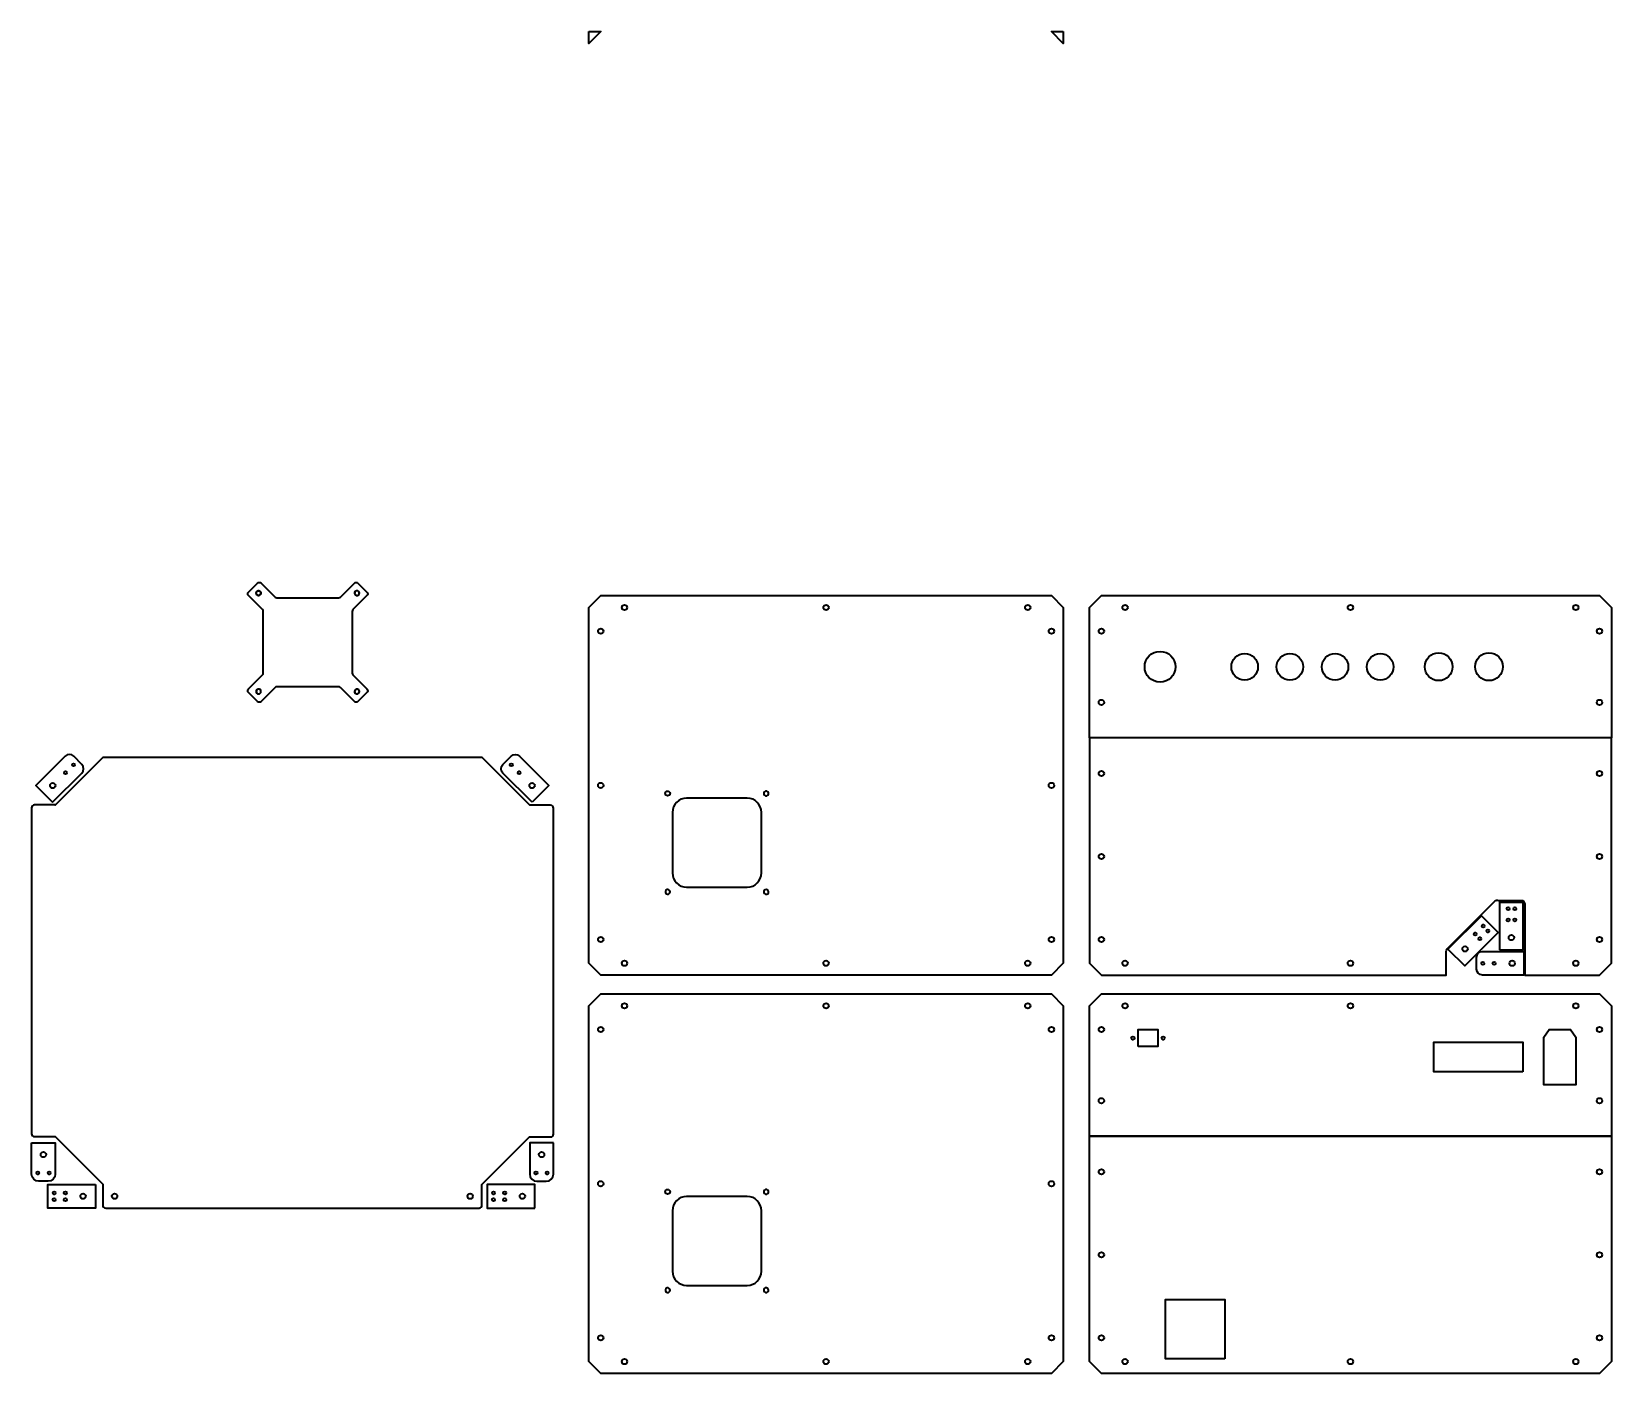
# Model space of a CAD drawing. Header units: millimetres. Extents: x 222 to 1554, y -783 to 349.
import ezdxf

# ---------------------------------------------------------------- set-up
doc = ezdxf.new("R2010")
doc.units = ezdxf.units.MM
doc.header["$MEASUREMENT"] = 0
doc.layers.add('Cut Vectors', color=7, linetype='Continuous', lineweight=0)

# ---------------------------------------------------------------- blocks, each defined once
blk = doc.blocks.new('Block_0')
at = {"layer": 'Cut Vectors', "color": 250, "lineweight": 35, "true_color": 0x1d1d1b}
blk.add_lwpolyline([(276, -623.3), (276, -643.3), (236, -643.3), (236, -623.3)], close=True, dxfattribs=at)
for centre, radius in [((241.2, -630.5), 1.25), ((241.2, -636.2), 1.25), ((250.7, -630.5), 1.25), ((250.7, -636.2), 1.25), ((265.6, -633.3), 2.25)]:
    blk.add_circle(centre, radius, dxfattribs=at)
blk = doc.blocks.new('Block_1')
at = {"layer": 'Cut Vectors', "color": 250, "lineweight": 35, "true_color": 0x1d1d1b}
for centre, radius in [((652.2, -598.2), 2.25), ((647.5, -613.6), 1.25), ((657, -613.6), 1.25)]:
    blk.add_circle(centre, radius, dxfattribs=at)
blk.add_open_spline([(662.2, -588.2), (662.2, -588.2), (662.2, -614.6), (662.2, -614.6), (662.2, -618), (659.5, -620.7), (656.1, -620.7), (656.1, -620.7), (648.3, -620.7), (648.3, -620.7), (645, -620.7), (642.2, -618), (642.2, -614.6), (642.2, -614.6), (642.2, -588.2), (642.2, -588.2), (642.2, -588.2), (662.2, -588.2), (662.2, -588.2)], degree=3, knots=[0, 0, 0, 0, 1, 1, 1, 2, 2, 2, 3, 3, 3, 4, 4, 4, 5, 5, 5, 6, 6, 6, 6], dxfattribs=at)
blk = doc.blocks.new('Block_3')
at = {"layer": 'Cut Vectors', "color": 250, "lineweight": 35, "true_color": 0x1d1d1b}
for centre in [(250.8, -276.2), (257.5, -269.5)]:
    blk.add_circle(centre, 1.25, dxfattribs=at)
blk = doc.blocks.new('Block_2')
at = {"layer": 'Cut Vectors', "color": 250, "lineweight": 35, "true_color": 0x1d1d1b}
blk.add_circle((240, -287), 2.25, dxfattribs=at)
blk.add_open_spline([(239.9, -301.1), (239.9, -301.1), (225.8, -286.9), (225.8, -286.9), (225.8, -286.9), (250.5, -262.3), (250.5, -262.3), (252.5, -260.3), (255.7, -260.3), (257.7, -262.3), (257.7, -262.3), (264.6, -269.2), (264.6, -269.2), (266.6, -271.2), (266.6, -274.4), (264.6, -276.4), (264.6, -276.4), (239.9, -301.1), (239.9, -301.1)], degree=3, knots=[0, 0, 0, 0, 1, 1, 1, 2, 2, 2, 3, 3, 3, 4, 4, 4, 5, 5, 5, 6, 6, 6, 6], dxfattribs=at)
at = {"layer": 'Cut Vectors'}
blk.add_blockref('Block_3', (0, 0), dxfattribs=at)
blk = doc.blocks.new('Block_4')
at = {"layer": 'Cut Vectors', "color": 250, "lineweight": 35, "true_color": 0x1d1d1b}
blk.add_lwpolyline([(646.4, -643.3), (646.4, -623.3), (606.4, -623.3), (606.4, -643.3)], close=True, dxfattribs=at)
for centre, radius in [((611.6, -630.5), 1.25), ((611.6, -636.2), 1.25), ((621.1, -630.5), 1.25), ((621.1, -636.2), 1.25), ((636, -633.3), 2.25)]:
    blk.add_circle(centre, radius, dxfattribs=at)
blk = doc.blocks.new('Block_5')
at = {"layer": 'Cut Vectors', "color": 250, "lineweight": 35, "true_color": 0x1d1d1b}
for centre, radius in [((232.2, -598.2), 2.25), ((227.5, -613.6), 1.25), ((237, -613.6), 1.25)]:
    blk.add_circle(centre, radius, dxfattribs=at)
blk.add_open_spline([(222.2, -588.2), (222.2, -588.2), (222.2, -614.6), (222.2, -614.6), (222.2, -618), (225, -620.7), (228.3, -620.7), (228.3, -620.7), (236.1, -620.7), (236.1, -620.7), (239.5, -620.7), (242.2, -618), (242.2, -614.6), (242.2, -614.6), (242.2, -588.2), (242.2, -588.2), (242.2, -588.2), (222.2, -588.2), (222.2, -588.2)], degree=3, knots=[0, 0, 0, 0, 1, 1, 1, 2, 2, 2, 3, 3, 3, 4, 4, 4, 5, 5, 5, 6, 6, 6, 6], dxfattribs=at)
blk = doc.blocks.new('Block_7')
at = {"layer": 'Cut Vectors', "color": 250, "lineweight": 35, "true_color": 0x1d1d1b}
for centre in [(626.7, -269.5), (633.4, -276.2)]:
    blk.add_circle(centre, 1.25, dxfattribs=at)
blk = doc.blocks.new('Block_6')
at = {"layer": 'Cut Vectors', "color": 250, "lineweight": 35, "true_color": 0x1d1d1b}
blk.add_circle((644.2, -287), 2.25, dxfattribs=at)
blk.add_open_spline([(644.3, -301.1), (644.3, -301.1), (658.4, -286.9), (658.4, -286.9), (658.4, -286.9), (633.7, -262.3), (633.7, -262.3), (631.7, -260.3), (628.5, -260.3), (626.5, -262.3), (626.5, -262.3), (619.6, -269.2), (619.6, -269.2), (617.6, -271.2), (617.6, -274.4), (619.6, -276.4), (619.6, -276.4), (644.3, -301.1), (644.3, -301.1)], degree=3, knots=[0, 0, 0, 0, 1, 1, 1, 2, 2, 2, 3, 3, 3, 4, 4, 4, 5, 5, 5, 6, 6, 6, 6], dxfattribs=at)
at = {"layer": 'Cut Vectors'}
blk.add_blockref('Block_7', (0, 0), dxfattribs=at)
blk = doc.blocks.new('Block_8')
at = {"layer": 'Cut Vectors', "color": 250, "lineweight": 35, "true_color": 0x1d1d1b}
blk.add_lwpolyline([(1459.9, -425.6), (1479.9, -425.6), (1479.9, -385.6), (1459.9, -385.6)], close=True, dxfattribs=at)
for centre, radius in [((1467.1, -390.8), 1.25), ((1467.1, -400.3), 1.25), ((1472.8, -390.8), 1.25), ((1472.8, -400.3), 1.25), ((1469.9, -415.2), 2.25)]:
    blk.add_circle(centre, radius, dxfattribs=at)
blk = doc.blocks.new('Block_9')
at = {"layer": 'Cut Vectors', "color": 250, "lineweight": 35, "true_color": 0x1d1d1b}
blk.add_lwpolyline([(1416.3, -425), (1430.5, -439.1), (1458.8, -410.8), (1444.6, -396.7)], close=True, dxfattribs=at)
for centre, radius in [((1439.3, -412.2), 1.25), ((1446, -405.5), 1.25), ((1450, -409.5), 1.25), ((1430.8, -424.7), 2.25), ((1443.3, -416.2), 1.25)]:
    blk.add_circle(centre, radius, dxfattribs=at)
blk = doc.blocks.new('Block_11')
at = {"layer": 'Cut Vectors', "color": 250, "lineweight": 35, "true_color": 0x1d1d1b}
blk.add_circle((1455.3, -436.9), 1.25, dxfattribs=at)
blk.add_open_spline([(1444.5, -436.9), (1444.5, -437.6), (1445.1, -438.1), (1445.8, -438.1), (1446.5, -438.1), (1447, -437.6), (1447, -436.9), (1447, -436.2), (1446.5, -435.6), (1445.8, -435.6), (1445.1, -435.6), (1444.5, -436.2), (1444.5, -436.9)], degree=3, knots=[0, 0, 0, 0, 1, 1, 1, 2, 2, 2, 3, 3, 3, 4, 4, 4, 4], dxfattribs=at)
blk = doc.blocks.new('Block_10')
at = {"layer": 'Cut Vectors', "color": 250, "lineweight": 35, "true_color": 0x1d1d1b}
for points, knots in [([(1480.5, -446.8), (1480.5, -446.8), (1480.5, -426.8), (1480.5, -426.8), (1480.5, -426.8), (1445.6, -426.8), (1445.6, -426.8), (1442.8, -426.8), (1440.5, -429.1), (1440.5, -431.9), (1440.5, -431.9), (1440.5, -441.7), (1440.5, -441.7), (1440.5, -444.5), (1442.8, -446.8), (1445.6, -446.8), (1445.6, -446.8), (1480.5, -446.8), (1480.5, -446.8)], [0, 0, 0, 0, 1, 1, 1, 2, 2, 2, 3, 3, 3, 4, 4, 4, 5, 5, 5, 6, 6, 6, 6]), ([(1472.8, -436.9), (1472.8, -435.6), (1471.8, -434.6), (1470.5, -434.6), (1469.3, -434.6), (1468.3, -435.6), (1468.3, -436.9), (1468.3, -438.1), (1469.3, -439.1), (1470.5, -439.1), (1471.8, -439.1), (1472.8, -438.1), (1472.8, -436.9)], [0, 0, 0, 0, 1, 1, 1, 2, 2, 2, 3, 3, 3, 4, 4, 4, 4])]:
    blk.add_open_spline(points, degree=3, knots=knots, dxfattribs=at)
at = {"layer": 'Cut Vectors'}
blk.add_blockref('Block_11', (0, 0), dxfattribs=at)
blk = doc.blocks.new('Block_12')
at = {"layer": 'Cut Vectors', "color": 250, "lineweight": 35, "true_color": 0x1d1d1b}
blk.add_circle((413.6, -124.7), 2, dxfattribs=at)
blk.add_circle((413.6, -124.7), 2, dxfattribs=at)
for points, knots in [([(493.2, -138.6), (493.2, -138.6), (505, -126.8), (505, -126.8), (505.9, -126), (505.9, -124.6), (505, -123.8), (505, -123.8), (497.4, -116.2), (497.4, -116.2), (496.6, -115.4), (495.3, -115.4), (494.4, -116.2), (494.4, -116.2), (482.6, -128), (482.6, -128), (482.2, -128.4), (481.7, -128.7), (481.1, -128.7), (481.1, -128.7), (429.1, -128.7), (429.1, -128.7), (428.5, -128.7), (428, -128.4), (427.6, -128), (427.6, -128), (415.7, -116.2), (415.7, -116.2), (414.9, -115.4), (413.6, -115.4), (412.7, -116.2), (412.7, -116.2), (405.1, -123.8), (405.1, -123.8), (404.3, -124.6), (404.3, -126), (405.1, -126.8), (405.1, -126.8), (417, -138.6), (417, -138.6), (417.4, -139), (417.6, -139.6), (417.6, -140.1), (417.6, -140.1), (417.6, -192.2), (417.6, -192.2), (417.6, -192.7), (417.4, -193.3), (417, -193.7), (417, -193.7), (405.1, -205.5), (405.1, -205.5), (404.3, -206.3), (404.3, -207.7), (405.1, -208.5), (405.1, -208.5), (412.7, -216.1), (412.7, -216.1), (413.6, -216.9), (414.9, -216.9), (415.7, -216.1), (415.7, -216.1), (427.6, -204.3), (427.6, -204.3), (428, -203.9), (428.5, -203.7), (429.1, -203.7), (429.1, -203.7), (481.1, -203.7), (481.1, -203.7), (481.7, -203.7), (482.2, -203.9), (482.6, -204.3), (482.6, -204.3), (494.4, -216.1), (494.4, -216.1), (495.3, -216.9), (496.6, -216.9), (497.4, -216.1), (497.4, -216.1), (505, -208.5), (505, -208.5), (505.9, -207.7), (505.9, -206.3), (505, -205.5), (505, -205.5), (493.2, -193.7), (493.2, -193.7), (492.8, -193.3), (492.6, -192.7), (492.6, -192.2), (492.6, -192.2), (492.6, -140.1), (492.6, -140.1), (492.6, -139.6), (492.8, -139), (493.2, -138.6)], [0, 0, 0, 0, 1, 1, 1, 2, 2, 2, 3, 3, 3, 4, 4, 4, 5, 5, 5, 6, 6, 6, 7, 7, 7, 8, 8, 8, 9, 9, 9, 10, 10, 10, 11, 11, 11, 12, 12, 12, 13, 13, 13, 14, 14, 14, 15, 15, 15, 16, 16, 16, 17, 17, 17, 18, 18, 18, 19, 19, 19, 20, 20, 20, 21, 21, 21, 22, 22, 22, 23, 23, 23, 24, 24, 24, 25, 25, 25, 26, 26, 26, 27, 27, 27, 28, 28, 28, 29, 29, 29, 30, 30, 30, 31, 31, 31, 32, 32, 32, 32]), ([(414, -126.6), (412.6, -126.9), (411.3, -125.7), (411.6, -124.2), (411.8, -123.5), (412.4, -122.9), (413.1, -122.7), (414.6, -122.4), (415.9, -123.7), (415.5, -125.1), (415.4, -125.9), (414.8, -126.4), (414, -126.6)], [0, 0, 0, 0, 1, 1, 1, 2, 2, 2, 3, 3, 3, 4, 4, 4, 4]), ([(496.1, -122.7), (497.6, -122.4), (498.9, -123.7), (498.5, -125.1), (498.4, -125.9), (497.8, -126.4), (497, -126.6), (495.6, -126.9), (494.3, -125.7), (494.6, -124.2), (494.8, -123.5), (495.4, -122.9), (496.1, -122.7)], [0, 0, 0, 0, 1, 1, 1, 2, 2, 2, 3, 3, 3, 4, 4, 4, 4]), ([(498.6, -124.7), (498.6, -125.8), (497.7, -126.7), (496.6, -126.7), (495.5, -126.7), (494.6, -125.8), (494.6, -124.7), (494.6, -123.6), (495.5, -122.7), (496.6, -122.7), (497.7, -122.7), (498.6, -123.6), (498.6, -124.7)], [0, 0, 0, 0, 1, 1, 1, 2, 2, 2, 3, 3, 3, 4, 4, 4, 4]), ([(498.6, -124.7), (498.6, -125.8), (497.7, -126.7), (496.6, -126.7), (495.5, -126.7), (494.6, -125.8), (494.6, -124.7), (494.6, -123.6), (495.5, -122.7), (496.6, -122.7), (497.7, -122.7), (498.6, -123.6), (498.6, -124.7)], [0, 0, 0, 0, 1, 1, 1, 2, 2, 2, 3, 3, 3, 4, 4, 4, 4]), ([(413.6, -209.7), (412.3, -209.7), (411.4, -208.5), (411.6, -207.2), (411.8, -206.5), (412.4, -205.9), (413.1, -205.7), (414.4, -205.4), (415.6, -206.4), (415.6, -207.7), (415.6, -208.8), (414.7, -209.7), (413.6, -209.7)], [0, 0, 0, 0, 1, 1, 1, 2, 2, 2, 3, 3, 3, 4, 4, 4, 4]), ([(415.6, -207.7), (415.6, -208.8), (414.7, -209.7), (413.6, -209.7), (412.5, -209.7), (411.6, -208.8), (411.6, -207.7), (411.6, -206.6), (412.5, -205.7), (413.6, -205.7), (414.7, -205.7), (415.6, -206.6), (415.6, -207.7)], [0, 0, 0, 0, 1, 1, 1, 2, 2, 2, 3, 3, 3, 4, 4, 4, 4]), ([(415.6, -207.7), (415.6, -208.8), (414.7, -209.7), (413.6, -209.7), (412.5, -209.7), (411.6, -208.8), (411.6, -207.7), (411.6, -206.6), (412.5, -205.7), (413.6, -205.7), (414.7, -205.7), (415.6, -206.6), (415.6, -207.7)], [0, 0, 0, 0, 1, 1, 1, 2, 2, 2, 3, 3, 3, 4, 4, 4, 4]), ([(496.9, -205.7), (497.7, -205.8), (498.5, -206.5), (498.6, -207.4), (498.7, -208.8), (497.5, -209.9), (496.1, -209.6), (495.4, -209.4), (494.8, -208.9), (494.6, -208.1), (494.3, -206.7), (495.5, -205.5), (496.9, -205.7)], [0, 0, 0, 0, 1, 1, 1, 2, 2, 2, 3, 3, 3, 4, 4, 4, 4]), ([(498.6, -207.7), (498.6, -208.8), (497.7, -209.7), (496.6, -209.7), (495.5, -209.7), (494.6, -208.8), (494.6, -207.7), (494.6, -206.6), (495.5, -205.7), (496.6, -205.7), (497.7, -205.7), (498.6, -206.6), (498.6, -207.7)], [0, 0, 0, 0, 1, 1, 1, 2, 2, 2, 3, 3, 3, 4, 4, 4, 4]), ([(498.6, -207.7), (498.6, -208.8), (497.7, -209.7), (496.6, -209.7), (495.5, -209.7), (494.6, -208.8), (494.6, -207.7), (494.6, -206.6), (495.5, -205.7), (496.6, -205.7), (497.7, -205.7), (498.6, -206.6), (498.6, -207.7)], [0, 0, 0, 0, 1, 1, 1, 2, 2, 2, 3, 3, 3, 4, 4, 4, 4])]:
    blk.add_open_spline(points, degree=3, knots=knots, dxfattribs=at)
blk = doc.blocks.new('Block_13')
at = {"layer": 'Cut Vectors', "color": 250, "lineweight": 35, "true_color": 0x1d1d1b}
blk.add_ellipse((758.5, -293.6), major_axis=(-1.42, 1.42), ratio=0.986388, dxfattribs=at)
for points in [[(841.1, -291.7), (842.5, -291.4), (843.8, -292.6), (843.5, -294.1), (843.3, -294.8), (842.7, -295.4), (842, -295.6), (840.5, -295.9), (839.3, -294.6), (839.6, -293.2), (839.8, -292.4), (840.3, -291.8), (841.1, -291.7)], [(758.5, -378.6), (757.3, -378.6), (756.3, -377.5), (756.6, -376.2), (756.7, -375.5), (757.3, -374.8), (758.1, -374.7), (759.4, -374.4), (760.5, -375.4), (760.5, -376.6), (760.5, -377.7), (759.6, -378.6), (758.5, -378.6)], [(841.8, -374.7), (842.7, -374.8), (843.4, -375.5), (843.5, -376.4), (843.7, -377.8), (842.5, -378.9), (841.1, -378.6), (840.3, -378.4), (839.8, -377.8), (839.6, -377.1), (839.3, -375.7), (840.4, -374.5), (841.8, -374.7)]]:
    blk.add_open_spline(points, degree=3, knots=[0, 0, 0, 0, 1, 1, 1, 2, 2, 2, 3, 3, 3, 4, 4, 4, 4], dxfattribs=at)
blk = doc.blocks.new('Block_14')
at = {"layer": 'Cut Vectors', "color": 250, "lineweight": 35, "true_color": 0x1d1d1b}
blk.add_ellipse((758.5, -629.5), major_axis=(-1.42, 1.42), ratio=0.986388, dxfattribs=at)
for points in [[(841.1, -627.6), (842.5, -627.2), (843.8, -628.5), (843.5, -630), (843.3, -630.7), (842.7, -631.3), (842, -631.5), (840.5, -631.8), (839.3, -630.5), (839.6, -629), (839.8, -628.3), (840.3, -627.7), (841.1, -627.6)], [(758.5, -714.5), (757.3, -714.5), (756.3, -713.4), (756.6, -712.1), (756.7, -711.3), (757.3, -710.7), (758.1, -710.6), (759.4, -710.3), (760.5, -711.3), (760.5, -712.5), (760.5, -713.6), (759.6, -714.5), (758.5, -714.5)], [(841.8, -710.5), (842.7, -710.6), (843.4, -711.4), (843.5, -712.3), (843.7, -713.6), (842.5, -714.8), (841.1, -714.5), (840.3, -714.3), (839.8, -713.7), (839.6, -713), (839.3, -711.6), (840.4, -710.3), (841.8, -710.5)]]:
    blk.add_open_spline(points, degree=3, knots=[0, 0, 0, 0, 1, 1, 1, 2, 2, 2, 3, 3, 3, 4, 4, 4, 4], dxfattribs=at)

msp = doc.modelspace()

# ---------------------------------------------------------------- linework, layer by layer
at = {"layer": 'Cut Vectors', "color": 250, "lineweight": 35, "true_color": 0x1d1d1b}
for points in [[(692.1, 348.8), (702.1, 348.8), (692.1, 338.8)], [(1092.1, 348.8), (1092.1, 338.8), (1082.1, 348.8)], [(1092.1, -136.8), (1092.1, -436.8), (1082.1, -446.8), (702.1, -446.8), (692.1, -436.8), (692.1, -136.8), (702.1, -126.8), (1082.1, -126.8)], [(1554.2, -136.8), (1554.2, -246.8), (1114.2, -246.8), (1114.2, -136.8), (1124.2, -126.8), (1544.2, -126.8)], [(1092.1, -472.7), (1092.1, -772.7), (1082.1, -782.7), (702.1, -782.7), (692.1, -772.7), (692.1, -472.7), (702.1, -462.7), (1082.1, -462.7)], [(1554.2, -472.7), (1554.2, -582.7), (1114.2, -582.7), (1114.2, -472.7), (1124.2, -462.7), (1544.2, -462.7)], [(1155.3, -507.1), (1155.3, -492.7), (1171.8, -492.7), (1171.8, -507.1)], [(1524.2, -499.2), (1524.2, -539.2), (1497.2, -539.2), (1497.2, -499.2), (1501.7, -492.7), (1519.7, -492.7)], [(1479.5, -528.4), (1404.5, -528.4), (1404.5, -503.4), (1479.5, -503.4)], [(1554.2, -582.7), (1554.2, -772.7), (1544.2, -782.7), (1124.2, -782.7), (1114.2, -772.7), (1114.2, -582.7)], [(1228.2, -770.4), (1178.2, -770.4), (1178.2, -720.4), (1228.2, -720.4)]]:
    msp.add_lwpolyline(points, close=True, dxfattribs=at)
for centre, radius in [((722.1, -136.8), 2.25), ((892.1, -136.8), 2.25), ((1062.1, -136.8), 2.25), ((1144.2, -136.8), 2.25), ((1144.2, -136.8), 2.25), ((1334.2, -136.8), 2.25), ((1524.2, -136.8), 2.25), ((702.1, -156.8), 2.25), ((1082.1, -156.8), 2.25), ((1124.2, -156.8), 2.25), ((1544.2, -156.8), 2.25), ((1173.7, -186.8), 13), ((1245, -186.8), 11.2), ((1283.1, -186.8), 11.2), ((1321.2, -186.8), 11.2), ((1359.3, -186.8), 11.2), ((1408.6, -186.8), 11.7), ((1451, -186.8), 11.7), ((1124.2, -216.8), 2.25), ((1544.2, -216.8), 2.25), ((1124.2, -276.8), 2.25), ((1544.2, -276.8), 2.25), ((702.1, -286.8), 2.25), ((1082.1, -286.8), 2.25), ((1124.2, -346.8), 2.25), ((1544.2, -346.8), 2.25), ((702.1, -416.8), 2.25), ((1082.1, -416.8), 2.25), ((1124.2, -416.8), 2.25), ((1544.2, -416.8), 2.25), ((722.1, -436.8), 2.25), ((892.1, -436.8), 2.25), ((1062.1, -436.8), 2.25), ((1144.2, -436.8), 2.25), ((1334.2, -436.8), 2.25), ((1524.2, -436.8), 2.25), ((722.1, -472.7), 2.25), ((892.1, -472.7), 2.25), ((1062.1, -472.7), 2.25), ((1144.2, -472.7), 2.25), ((1144.2, -472.7), 2.25), ((1334.2, -472.7), 2.25), ((1524.2, -472.7), 2.25), ((702.1, -492.7), 2.25), ((1082.1, -492.7), 2.25), ((1124.2, -492.7), 2.25), ((1544.2, -492.7), 2.25), ((1150.8, -499.9), 1.35), ((1176.3, -499.9), 1.35), ((1124.2, -552.7), 2.25), ((1544.2, -552.7), 2.25), ((1124.2, -612.7), 2.25), ((1544.2, -612.7), 2.25), ((702.1, -622.7), 2.25), ((1082.1, -622.7), 2.25), ((292.2, -633.3), 2.25), ((592, -633.3), 2.25), ((1124.2, -682.7), 2.25), ((1544.2, -682.7), 2.25), ((702.1, -752.7), 2.25), ((1082.1, -752.7), 2.25), ((1124.2, -752.7), 2.25), ((1544.2, -752.7), 2.25), ((722.1, -772.7), 2.25), ((892.1, -772.7), 2.25), ((1062.1, -772.7), 2.25), ((1144.2, -772.7), 2.25), ((1334.2, -772.7), 2.25), ((1524.2, -772.7), 2.25)]:
    msp.add_circle(centre, radius, dxfattribs=at)
for points, knots in [([(1554.2, -246.8), (1554.2, -246.8), (1554.2, -436.8), (1554.2, -436.8), (1554.2, -436.8), (1544.2, -446.8), (1544.2, -446.8), (1544.2, -446.8), (1481.2, -446.8), (1481.2, -446.8), (1481.2, -446.8), (1481.2, -386.8), (1481.2, -386.8), (1481.2, -385.1), (1479.9, -383.8), (1478.2, -383.8), (1478.2, -383.8), (1459, -383.8), (1459, -383.8), (1458, -383.5), (1456.8, -383.7), (1456, -384.5), (1456, -384.5), (1415.8, -424.7), (1415.8, -424.7), (1415.2, -425.2), (1414.9, -426), (1414.9, -426.8), (1414.9, -426.8), (1414.9, -446.8), (1414.9, -446.8), (1414.9, -446.8), (1124.2, -446.8), (1124.2, -446.8), (1124.2, -446.8), (1114.2, -436.8), (1114.2, -436.8), (1114.2, -436.8), (1114.2, -246.8), (1114.2, -246.8), (1114.2, -246.8), (1554.2, -246.8), (1554.2, -246.8)], [0, 0, 0, 0, 1, 1, 1, 2, 2, 2, 3, 3, 3, 4, 4, 4, 5, 5, 5, 6, 6, 6, 7, 7, 7, 8, 8, 8, 9, 9, 9, 10, 10, 10, 11, 11, 11, 12, 12, 12, 13, 13, 13, 14, 14, 14, 14]), ([(662.2, -306), (662.2, -306), (662.2, -580.9), (662.2, -580.9), (662.2, -582.2), (661.1, -583.3), (659.8, -583.3), (659.8, -583.3), (642.2, -583.3), (642.2, -583.3), (642.2, -583.3), (642.1, -583.2), (642.1, -583.2), (642.1, -583.2), (601.9, -623.3), (601.9, -623.3), (601.9, -623.3), (601.9, -640.8), (601.9, -640.8), (601.9, -642.2), (600.8, -643.3), (599.5, -643.3), (599.5, -643.3), (284.7, -643.3), (284.7, -643.3), (283.3, -643.3), (282.2, -642.2), (282.2, -640.8), (282.2, -640.8), (282.2, -623.3), (282.2, -623.3), (282.2, -623.3), (282.4, -623.2), (282.4, -623.2), (282.4, -623.2), (242.2, -583), (242.2, -583), (242.2, -583), (224.7, -583), (224.7, -583), (223.3, -583), (222.2, -581.9), (222.2, -580.6), (222.2, -580.6), (222.2, -305.8), (222.2, -305.8), (222.2, -304.4), (223.3, -303.3), (224.7, -303.3), (224.7, -303.3), (242.1, -303.3), (242.1, -303.3), (242.1, -303.3), (242.2, -303.4), (242.2, -303.4), (242.2, -303.4), (282.4, -263.3), (282.4, -263.3), (282.4, -263.3), (602.2, -263.3), (602.2, -263.3), (602.2, -263.3), (602.1, -263.4), (602.1, -263.4), (602.1, -263.4), (642.2, -303.6), (642.2, -303.6), (642.2, -303.6), (659.8, -303.6), (659.8, -303.6), (661.1, -303.6), (662.2, -304.7), (662.2, -306)], [0, 0, 0, 0, 1, 1, 1, 2, 2, 2, 3, 3, 3, 4, 4, 4, 5, 5, 5, 6, 6, 6, 7, 7, 7, 8, 8, 8, 9, 9, 9, 10, 10, 10, 11, 11, 11, 12, 12, 12, 13, 13, 13, 14, 14, 14, 15, 15, 15, 16, 16, 16, 17, 17, 17, 18, 18, 18, 19, 19, 19, 20, 20, 20, 21, 21, 21, 22, 22, 22, 23, 23, 23, 24, 24, 24, 24]), ([(825.5, -372.6), (825.5, -372.6), (774.5, -372.6), (774.5, -372.6), (767.9, -372.6), (762.5, -367.3), (762.5, -360.6), (762.5, -360.6), (762.5, -309.6), (762.5, -309.6), (762.5, -303), (767.9, -297.6), (774.5, -297.6), (774.5, -297.6), (825.5, -297.6), (825.5, -297.6), (832.2, -297.6), (837.5, -303), (837.5, -309.6), (837.5, -309.6), (837.5, -360.6), (837.5, -360.6), (837.5, -367.3), (832.2, -372.6), (825.5, -372.6)], [0, 0, 0, 0, 1, 1, 1, 2, 2, 2, 3, 3, 3, 4, 4, 4, 5, 5, 5, 6, 6, 6, 7, 7, 7, 8, 8, 8, 8]), ([(825.5, -708.5), (825.5, -708.5), (774.5, -708.5), (774.5, -708.5), (767.9, -708.5), (762.5, -703.1), (762.5, -696.5), (762.5, -696.5), (762.5, -645.5), (762.5, -645.5), (762.5, -638.9), (767.9, -633.5), (774.5, -633.5), (774.5, -633.5), (825.5, -633.5), (825.5, -633.5), (832.2, -633.5), (837.5, -638.9), (837.5, -645.5), (837.5, -645.5), (837.5, -696.5), (837.5, -696.5), (837.5, -703.1), (832.2, -708.5), (825.5, -708.5)], [0, 0, 0, 0, 1, 1, 1, 2, 2, 2, 3, 3, 3, 4, 4, 4, 5, 5, 5, 6, 6, 6, 7, 7, 7, 8, 8, 8, 8])]:
    msp.add_open_spline(points, degree=3, knots=knots, dxfattribs=at)

# ---------------------------------------------------------------- block references
at = {"layer": 'Cut Vectors'}
for name in ['Block_12', 'Block_2', 'Block_6', 'Block_13', 'Block_8', 'Block_9', 'Block_10', 'Block_5', 'Block_1', 'Block_0', 'Block_4', 'Block_14']:
    msp.add_blockref(name, (0, 0), dxfattribs=at)

doc.saveas('drawing.dxf')
